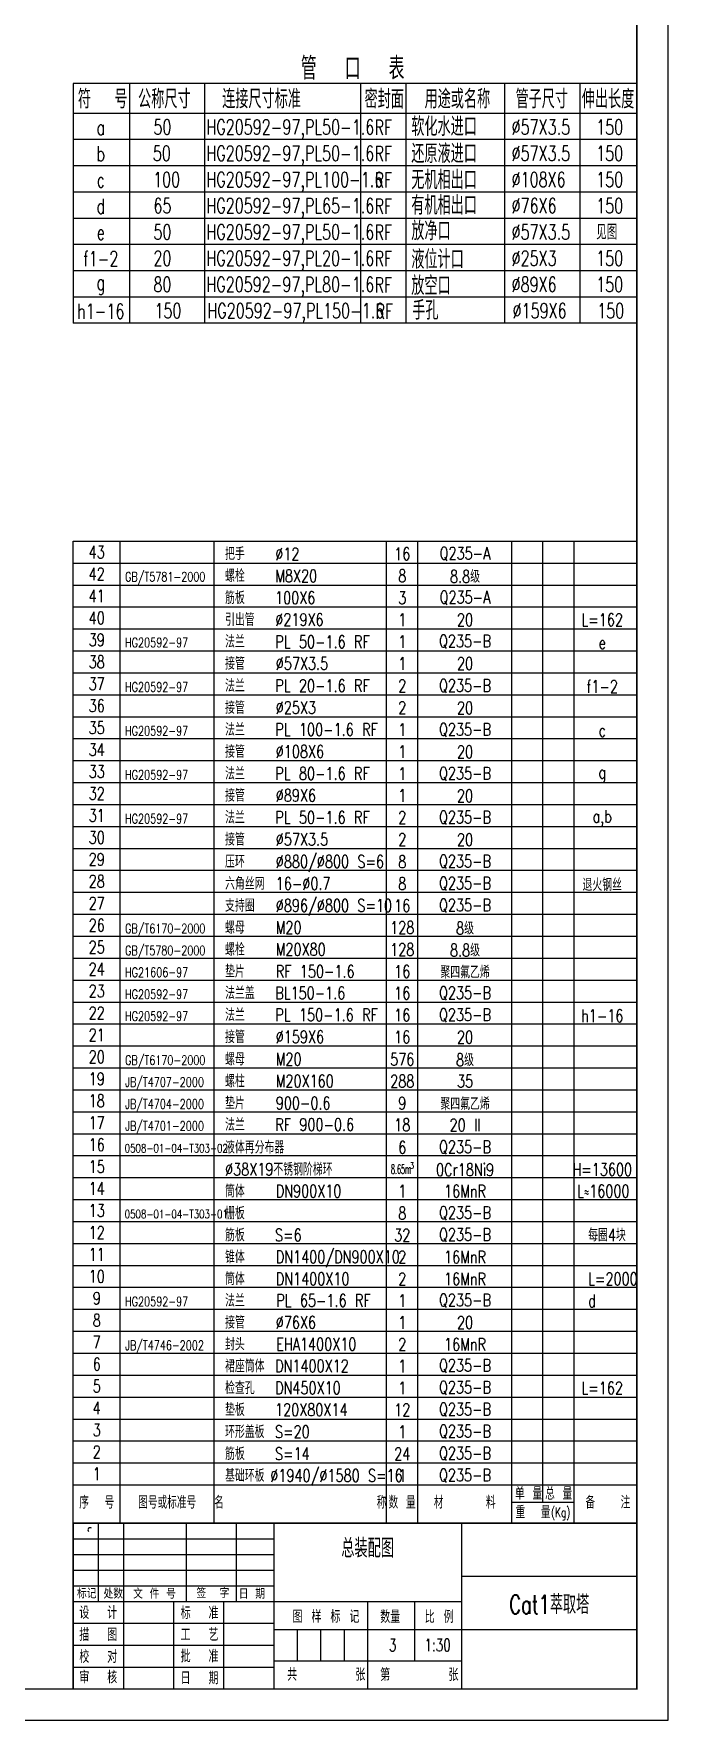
# Model space of a CAD drawing. Extents: x 4061 to 20693, y -5077 to 18471.
# Drawn here: x 15019 to 20693, y -5077 to 10013 of the extents above; entities that cross this region are included whole.
import ezdxf
from ezdxf.enums import TextEntityAlignment as Align

# ---------------------------------------------------------------- set-up
doc = ezdxf.new("R2010")
doc.units = 0
doc.header["$LTSCALE"] = 280
doc.header["$MEASUREMENT"] = 0
doc.layers.get('0').update_dxf_attribs({"linetype": 'CONTINUOUS'})
for name, color, linetype in [('1', 7, 'CONTINUOUS'), ('2', 3, 'CONTINUOUS'), ('3', 6, 'CONTINUOUS'), ('4', 5, 'CONTINUOUS'), ('B', 7, 'CONTINUOUS'), ('NEWP', 4, 'CONTINUOUS')]:
    doc.layers.add(name, color=color, linetype=linetype)
doc.styles.add('HZ', font='txt', dxfattribs={"width": 0.7, "bigfont": 'hztxt'})

msp = doc.modelspace()

# ---------------------------------------------------------------- linework, layer by layer
at = {"color": 1}
for p, q in [((20412.69809, 9568.90264), (15372.6981, 9568.90264)), ((15372.6981, 9568.90264), (15372.6981, 7422.28168)), ((20412.69809, 9568.90264), (20412.69809, 7422.28168)), ((20412.69809, 7422.28168), (15372.6981, 7422.28168)), ((15372.69806, -3306.27598), (15372.69806, 5473.7898)), ((15372.69806, 5473.7898), (20412.69806, 5473.7898))]:
    msp.add_line(p, q, dxfattribs=at)
for p, q in [((15875.8161, 9568.90264), (15875.8161, 7422.28168)), ((16547.03543, 9568.90264), (16547.03543, 7422.28168)), ((17941.58371, 9568.90264), (17941.58371, 7422.28168)), ((18346.13772, 9568.90264), (18346.13772, 7422.28168)), ((19229.93609, 9568.90264), (19229.93609, 7422.28168)), ((19900.76009, 9568.90264), (19900.76009, 7422.28168)), ((20403.87809, 9300.57304), (15372.6981, 9300.57304)), ((20403.87809, 9065.78464), (15372.6981, 9065.78464)), ((20403.87809, 8830.99624), (15372.6981, 8830.99624)), ((20403.87809, 8596.20784), (15372.6981, 8596.20784)), ((20403.87809, 8361.41944), (15372.6981, 8361.41944)), ((20403.87809, 8126.63104), (15372.6981, 8126.63104)), ((20412.69809, 7891.84264), (15372.6981, 7891.84264)), ((20412.69809, 7657.07008), (15372.6981, 7657.07008)), ((15792.69806, -3306.27598), (15792.69806, 5473.7898)), ((16632.69806, -3125.86839), (16632.69806, 5473.7898)), ((18172.69806, -3125.86839), (18172.69806, 5473.7898)), ((18452.69806, -3125.86839), (18452.69806, 5473.7898)), ((19292.69806, -3125.86839), (19292.69806, 5473.7898)), ((19572.69806, -3125.67618), (19572.69806, 5473.7898)), ((19852.69806, -3125.86839), (19852.69806, 5473.7898)), ((15372.69806, 5277.41618), (20412.69806, 5277.41618)), ((15372.69806, 5081.04256), (20412.69806, 5081.04256)), ((15372.69806, 4884.66893), (20412.69806, 4884.66893)), ((15372.69806, 4688.29531), (20412.69806, 4688.29531)), ((15372.69806, 4491.92169), (20412.69806, 4491.92169)), ((15372.69806, 4295.54807), (20412.69806, 4295.54807)), ((15372.69806, 4099.17444), (20412.69806, 4099.17444)), ((15372.69806, 3902.80082), (20412.69806, 3902.80082)), ((15372.69806, 3706.4272), (20412.69806, 3706.4272)), ((15372.69806, 3510.05357), (20412.69806, 3510.05357)), ((15372.69806, 3313.67995), (20412.69806, 3313.67995)), ((15372.69806, 3117.30633), (20412.69806, 3117.30633)), ((15372.69806, 2920.93271), (20412.69806, 2920.93271)), ((15372.69806, 2724.55908), (20412.69806, 2724.55908)), ((15372.69806, 2528.18546), (20412.69806, 2528.18546)), ((15372.69806, 2331.81184), (20412.69806, 2331.81184)), ((15372.69806, 2135.43821), (20412.69806, 2135.43821)), ((15372.69806, 1939.06459), (20412.69806, 1939.06459)), ((15372.69806, 1742.69097), (20412.69806, 1742.69097)), ((15372.69806, 1546.31735), (20412.69806, 1546.31735)), ((15372.69806, 1349.94372), (20412.69806, 1349.94372)), ((15372.69806, 1153.5701), (20412.69806, 1153.5701)), ((15372.69806, 957.19648), (20412.69806, 957.19648)), ((15372.69806, 760.82285), (20412.69806, 760.82285)), ((15372.69806, 564.44923), (20412.69806, 564.44923)), ((15372.69806, 368.07561), (20412.69806, 368.07561)), ((15372.69806, 171.70199), (20412.69806, 171.70199)), ((15372.69806, -24.67164), (20412.69806, -24.67164)), ((15372.69806, -221.04526), (20412.69806, -221.04526)), ((15372.69806, -417.41888), (20412.69806, -417.41888)), ((15372.69806, -613.79251), (20412.69806, -613.79251)), ((15372.69806, -810.16613), (20412.69806, -810.16613)), ((15372.69806, -1006.53975), (20412.69806, -1006.53975)), ((15372.69806, -1202.91337), (20412.69806, -1202.91337)), ((15372.69806, -1399.287), (20412.69806, -1399.287)), ((15372.69806, -1595.66062), (20412.69806, -1595.66062)), ((15372.69806, -1792.03424), (20412.69806, -1792.03424)), ((15372.69806, -1988.40787), (20412.69806, -1988.40787)), ((15372.69806, -2184.78149), (20412.69806, -2184.78149)), ((15372.69806, -2381.15511), (20412.69806, -2381.15511)), ((15372.69806, -2577.52873), (20412.69806, -2577.52873)), ((15372.69806, -2773.90236), (20412.69806, -2773.90236)), ((15372.69806, -2970.27598), (20412.69806, -2970.27598)), ((16632.69806, -3306.27598), (16632.69806, -2970.27598)), ((18172.69806, -3306.27598), (18172.69806, -2970.27598)), ((18452.69806, -3306.27598), (18452.69806, -2970.27598)), ((19292.69806, -3306.27598), (19292.69806, -2970.27598)), ((19852.69806, -3306.27598), (19852.69806, -2970.27598)), ((19292.69806, -3125.67607), (19852.69806, -3125.67607)), ((19292.69806, -3125.67618), (19852.69806, -3125.67618))]:
    msp.add_line(p, q)
at = {"layer": '2'}
for p, q in [((15596.69809, -3312.57594), (15596.69809, -4012.57594)), ((15820.69809, -3312.57594), (15820.69809, -4796.57594)), ((16380.69809, -3312.57594), (16380.69809, -4012.57594)), ((16828.69809, -3312.57594), (16828.69809, -4012.57594)), ((17164.69809, -3312.57594), (17164.69809, -4796.57594)), ((18844.69809, -3312.57594), (18844.69809, -4796.57594)), ((15372.69809, -3452.57594), (17164.69809, -3452.57594)), ((15372.69809, -3592.57594), (17164.69809, -3592.57594)), ((15372.69809, -3732.57594), (17164.69809, -3732.57594)), ((15372.69809, -3872.57594), (17164.69809, -3872.57594)), ((18844.69809, -3788.57594), (20412.69809, -3788.57594)), ((15372.69809, -4012.57594), (18844.69809, -4012.57594)), ((16268.69809, -4012.57594), (16268.69809, -4796.57594)), ((16716.69809, -4012.57594), (16716.69809, -4796.57594)), ((18004.69809, -4012.57594), (18004.69809, -4796.57594)), ((18424.69809, -4012.57594), (18424.69809, -4544.57594)), ((15372.69809, -4208.57594), (17164.69809, -4208.57594)), ((17164.69809, -4264.57594), (20412.69809, -4264.57594)), ((17374.69809, -4264.57594), (17374.69809, -4544.57594)), ((17584.69809, -4264.57594), (17584.69809, -4544.57594)), ((17794.69809, -4264.57594), (17794.69809, -4544.57594)), ((15372.69809, -4404.57594), (17164.69809, -4404.57594)), ((15372.69809, -4600.57594), (17164.69809, -4600.57594)), ((17164.69809, -4544.57594), (18844.69809, -4544.57594))]:
    msp.add_line(p, q, dxfattribs=at)
at = {"layer": '3'}
msp.add_lwpolyline([(20692.69809, -5076.57594), (20692.69809, 18471.42406), (4060.69809, 18471.42406), (4060.69809, -5076.57594)], close=True, dxfattribs=at)
at = {"layer": '4', "const_width": 14}
msp.add_lwpolyline([(20412.69809, -4796.57594), (20412.69809, 18191.42406), (4340.69809, 18191.42406), (4340.69809, -4796.57594)], close=True, dxfattribs=at)
at = {"layer": '4'}
msp.add_lwpolyline([(20412.69809, -4796.57594, 14, 14, 0), (20412.69809, -3312.57594, 14, 14, 0), (15372.69809, -3312.57594, 14, 14, 0), (15372.69809, -4796.57594, 14, 14, 0)], format="xyseb", close=True, dxfattribs=at)
at = {"layer": 'NEWP', "color": 5}
msp.add_arc((15523.09555, -3373.33123), 19.90518, 45, 225, dxfattribs=at)

# ---------------------------------------------------------------- texts
at = {"style": 'HZ'}
for s, height, width, p in [('管  口  表', 201.6, 0.7, (17870.86214, 9714.07731)), ('符  号', 167.706, 0.7, (15635.75865, 9437.90231)), ('公称尺寸', 167.706, 0.7, (16187.17315, 9437.90231)), ('连接尺寸标准', 167.706, 0.7, (17056.49291, 9437.90231)), ('密封面', 167.706, 0.7, (18153.05736, 9437.90231)), ('用途或名称', 167.706, 0.7, (18807.40107, 9437.90231)), ('管子尺寸', 167.706, 0.7, (19561.82086, 9437.90231)), ('伸出长度', 167.706, 0.7, (20154.57927, 9437.90231)), ('RF', 134.1648, 0.7, (18145.02924, 9174.61787)), ('a', 134.1648, 0.7, (15618.90926, 9174.61787)), ('b', 134.1648, 0.7, (15618.90926, 8939.82947)), ('RF', 134.1648, 0.7, (18145.02924, 8939.82947)), ('RF', 134.1648, 0.7, (18145.02924, 8705.04107)), ('c', 134.1648, 0.7, (15618.90926, 8705.04107)), ('d', 134.1648, 0.7, (15618.90926, 8470.25267)), ('RF', 134.1648, 0.7, (18145.02924, 8470.25267)), ('RF', 134.1648, 0.7, (18145.02924, 8235.46427)), ('e', 134.1648, 0.7, (15618.90926, 8235.46427)), ('f1-2', 134.1648, 0.7, (15618.90926, 8000.67587)), ('RF', 134.1648, 0.7, (18145.02924, 8000.67587)), ('g', 134.1648, 0.7, (15618.90926, 7765.90331)), ('RF', 134.1648, 0.7, (18145.02924, 7765.90331)), ('h1-16', 134.1648, 0.7, (15618.90926, 7531.11491)), ('RF', 134.1648, 0.7, (18153.84924, 7531.11491)), ('16', 112, 0.75, (18314.41507, 5359.67161)), ('Q235-A', 112, 0.75, (18875.75361, 5359.67161)), ('8', 112, 0.75, (18314.41507, 5163.29799)), ('8.8级', 112, 0.75, (18875.75361, 5163.29799)), ('3', 112, 0.75, (18314.41507, 4966.17712)), ('Q235-A', 112, 0.75, (18875.75361, 4966.17712)), ('1', 112, 0.75, (18314.41507, 4770.17712)), ('20', 112, 0.75, (18875.75361, 4770.17712)), ('L=162', 112, 0.75, (20102.6062, 4770.17712)), ('1', 112, 0.75, (18314.41507, 4574.17712)), ('Q235-B', 112, 0.75, (18875.75361, 4574.17712)), ('e', 112, 0.75, (20102.60623, 4564.96977)), ('1', 112, 0.75, (18314.41507, 4378.17712)), ('20', 112, 0.75, (18875.75361, 4378.17712)), ('2', 112, 0.75, (18314.41507, 4178.94774)), ('Q235-B', 112, 0.75, (18875.75361, 4176.706)), ('f1-2', 112, 0.75, (20102.6062, 4172.22252)), ('2', 112, 0.75, (18314.41507, 3982.94774)), ('20', 112, 0.75, (18875.75361, 3980.706)), ('1', 112, 0.75, (18314.41507, 3786.20049)), ('Q235-B', 112, 0.75, (18875.75361, 3783.95875)), ('c', 112, 0.75, (20102.6062, 3779.47528)), ('1', 112, 0.75, (18314.41507, 3590.20049)), ('20', 112, 0.75, (18875.75361, 3587.95875)), ('1', 112, 0.75, (18314.41507, 3393.45324)), ('Q235-B', 112, 0.75, (18875.75361, 3391.21151)), ('g', 112, 0.75, (20102.6062, 3386.72803)), ('1', 112, 0.75, (18314.41507, 3197.45324)), ('20', 112, 0.75, (18875.75361, 3195.21151)), ('2', 112, 0.75, (18314.41507, 3000.706)), ('Q235-B', 112, 0.75, (18875.75361, 2998.46426)), ('a,b', 112, 0.75, (20102.6062, 2993.98079)), ('2', 112, 0.75, (18314.41507, 2804.706)), ('20', 112, 0.75, (18875.75361, 2802.46426)), ('8', 112, 0.75, (18314.41507, 2605.34339)), ('Q235-B', 112, 0.75, (18875.75361, 2604.96977)), ('8', 112, 0.75, (18314.41507, 2408.96977)), ('Q235-B', 112, 0.75, (18875.75361, 2408.59615)), ('退火钢丝', 112, 0.75, (20102.60623, 2404.85992)), ('16', 112, 0.75, (18314.41507, 2212.59615)), ('Q235-B', 112, 0.75, (18875.75361, 2212.22252)), ('128', 112, 0.75, (18314.41507, 2015.8489)), ('8级', 112, 0.75, (18875.75361, 2015.8489)), ('128', 112, 0.75, (18314.41507, 1819.8489)), ('8.8级', 112, 0.75, (18875.75361, 1819.47528)), ('16', 112, 0.75, (18314.41507, 1622.72803)), ('聚四氟乙烯', 112, 0.75, (18875.75361, 1622.72803)), ('16', 112, 0.75, (18314.41507, 1429.71702)), ('Q235-B', 112, 0.75, (18875.75361, 1427.47528)), ('16', 112, 0.75, (18314.41507, 1233.34339)), ('Q235-B', 112, 0.75, (18875.75361, 1231.10165)), ('h1-16', 112, 0.75, (20102.6062, 1226.61818)), ('16', 112, 0.75, (18314.41507, 1037.34339)), ('20', 112, 0.75, (18875.75361, 1035.10165)), ('576', 112, 0.75, (18314.41507, 837.60716)), ('8级', 112, 0.75, (18875.75361, 837.60716)), ('288', 112, 0.75, (18314.41507, 641.60716)), ('35', 112, 0.75, (18875.75361, 641.60716)), ('9', 112, 0.75, (18314.41507, 444.48629)), ('聚四氟乙烯', 112, 0.75, (18875.75361, 444.48629)), ('18', 112, 0.75, (18314.41507, 251.47528)), ('20 II', 112, 0.75, (18875.75361, 249.23354)), ('6', 112, 0.75, (18314.41507, 49.12369)), ('Q235-B', 112, 0.75, (18875.75361, 49.12369)), ('8.65m', 84, 0.5, (18303.39197, -146.03694)), ('3', 56, 0.75, (18401.46711, -112.71533)), ('0Cr18Ni9', 112, 0.75, (18875.75361, -147.99718)), ('H=13600', 112, 0.75, (20102.6062, -147.99718)), ('1', 112, 0.75, (18314.41507, -342.87631)), ('16MnR', 112, 0.75, (18875.75361, -342.87631)), ('8', 112, 0.75, (18314.41507, -539.99718)), ('Q235-B', 112, 0.75, (18875.75361, -539.99718)), ('32', 112, 0.75, (18314.41507, -735.99718)), ('Q235-B', 112, 0.75, (18875.75361, -735.99718)), ('2', 112, 0.75, (18314.41507, -931.99718)), ('16MnR', 112, 0.75, (18875.75361, -931.99718)), ('2', 112, 0.75, (18314.41507, -1128.3708)), ('16MnR', 112, 0.75, (18875.75361, -1128.3708)), ('1', 112, 0.75, (18314.41507, -1321.75544)), ('Q235-B', 112, 0.75, (18875.75361, -1321.75544)), ('1', 112, 0.75, (18314.41507, -1517.75544)), ('20', 112, 0.75, (18875.75361, -1517.75544)), ('2', 112, 0.75, (18314.41507, -1713.38182)), ('16MnR', 112, 0.75, (18875.75361, -1713.38182)), ('1', 112, 0.75, (18314.41507, -1907.88733)), ('Q235-B', 112, 0.75, (18875.75361, -1906.01921)), ('1', 112, 0.75, (18314.41507, -2103.88733)), ('Q235-B', 112, 0.75, (18875.75361, -2102.39284)), ('L=162', 112, 0.75, (20102.6062, -2103.88733)), ('12', 112, 0.75, (18314.41507, -2299.14008)), ('Q235-B', 112, 0.75, (18875.75361, -2298.76646)), ('1', 112, 0.75, (18314.41507, -2495.88733)), ('Q235-B', 112, 0.75, (18875.75361, -2495.14008)), ('24', 112, 0.75, (18314.41507, -2692.63457)), ('Q235-B', 112, 0.75, (18875.75361, -2691.5137)), ('1', 112, 0.75, (18314.41507, -2887.88733)), ('Q235-B', 112, 0.75, (18875.75361, -2887.88733)), ('单 量', 112, 0.7, (19443.93432, -3041.67607)), ('总 量', 112, 0.7, (19713.09915, -3041.67607)), ('序  号', 112, 0.7, (15582.69806, -3120.88452)), ('图号或标准号', 112, 0.7, (16212.69806, -3120.88452)), ('名                  称', 112, 0.7, (17402.69806, -3120.88452)), ('数 量', 112, 0.7, (18312.69806, -3120.88452)), ('材     料', 112, 0.7, (18872.69806, -3120.88452)), ('重  量', 112, 0.7, (19483.30565, -3209.67607)), ('备   注', 112, 0.7, (20152.63267, -3120.88452))]:
    msp.add_text(s, height=height, dxfattribs=dict(at, width=width)).set_placement(p, align=Align.MIDDLE)
for s, height, width, p in [('50', 134.1648, 0.7, (16089.71543, 9111.47023)), ('HG20592-97,PL50-1.6', 134.1647999, 0.7, (16562.59099, 9111.47023)), ('软化水进口', 167.706, 0.7, (18395.16129, 9098.61566)), ('%%c57X3.5', 134.1648, 0.7, (19292.36016, 9111.47023)), ('150', 134.1648, 0.7, (20048.25958, 9111.47023)), ('50', 134.1648, 0.7, (16083.81397, 8876.68183)), ('HG20592-97,PL50-1.6', 134.1647999, 0.7, (16562.59099, 8876.68183)), ('还原液进口', 167.706, 0.7, (18395.16129, 8856.70326)), ('%%c57X3.5', 134.1648, 0.7, (19292.36016, 8876.68183)), ('150', 134.1648, 0.7, (20048.38693, 8876.68183)), ('100', 134.1648, 0.7, (16086.26335, 8641.89343)), ('HG20592-97,PL100-1.6', 134.1647999, 0.7, (16562.59099, 8641.89343)), ('无机相出口', 167.706, 0.7, (18395.16129, 8621.91489)), ('%%c108X6', 134.1648, 0.7, (19292.36016, 8641.89343)), ('150', 134.1648, 0.7, (20048.38693, 8641.89343)), ('65', 134.1648, 0.7, (16089.71543, 8407.10503)), ('HG20592-97,PL65-1.6', 134.1647999, 0.7, (16562.59099, 8407.10503)), ('有机相出口', 167.706, 0.7, (18395.16129, 8394.35403)), ('%%C76X6', 134.1648, 0.7, (19292.36016, 8407.10503)), ('150', 134.1648, 0.7, (20048.38693, 8407.10503)), ('50', 134.1648, 0.7, (16089.71543, 8172.31663)), ('HG20592-97,PL50-1.6', 134.1647999, 0.7, (16562.59099, 8172.31663)), ('放净口', 167.706, 0.7, (18394.95544, 8165.56288)), ('%%c57X3.5', 134.1648, 0.7, (19292.36016, 8172.31663)), ('见图', 134.1648, 0.7, (20048.25958, 8172.31663)), ('20', 134.1648, 0.7, (16089.71543, 7937.52823)), ('HG20592-97,PL20-1.6', 134.1647999, 0.7, (16562.59099, 7937.52823)), ('液位计口', 167.706, 0.7, (18395.16129, 7910.42566)), ('%%C25X3', 134.1648, 0.7, (19292.36016, 7937.52823)), ('150', 134.1648, 0.7, (20048.25958, 7937.52823)), ('放空口', 167.706, 0.7, (18395.16129, 7675.6531)), ('80', 134.1648, 0.7, (16089.71543, 7702.75567)), ('HG20592-97,PL80-1.6', 134.1647999, 0.7, (16562.59099, 7702.75567)), ('%%C89X6', 134.1648, 0.7, (19292.36016, 7702.75567)), ('150', 134.1648, 0.7, (20048.25958, 7702.75567)), ('150', 134.1648, 0.7, (16098.53543, 7467.96727)), ('HG20592-97,PL150-1.6', 134.1647999, 0.7, (16571.41099, 7467.96727)), ('手孔', 167.706, 0.7, (18403.98129, 7455.21627)), ('%%C159X6', 134.1648, 0.7, (19301.18016, 7467.96727)), ('150', 134.1648, 0.7, (20057.20693, 7467.96727)), ('把手', 112, 0.75, (16729.87979, 5304.81631)), ('%%C12', 112, 0.75, (17179.0592, 5302.33417)), ('GB/T5781-2000', 84, 0.75, (15836.09808, 5113.02319)), ('螺栓', 112, 0.75, (16729.87979, 5108.44269)), ('M8X20', 112, 0.75, (17179.0592, 5105.96054)), ('筋板', 112, 0.75, (16729.87979, 4911.32182)), ('100X6', 112, 0.75, (17177.2619, 4911.32182)), ('引出管', 112, 0.75, (16729.87979, 4715.32182)), ('%%C219X6', 112, 0.75, (17179.0592, 4715.32182)), ('HG20592-97', 84, 0.75, (15836.09808, 4523.90232)), ('法兰', 112, 0.75, (16729.87979, 4519.32182)), ('PL 50-1.6 RF', 112, 0.75, (17179.0592, 4516.83967)), ('接管', 112, 0.75, (16729.87979, 4323.32182)), ('%%C57X3.5', 112, 0.75, (17183.39791, 4323.32182)), ('法兰', 112, 0.75, (16729.87979, 4124.09243)), ('PL 20-1.6 RF', 112, 0.75, (17179.0592, 4124.09243)), ('HG20592-97', 84, 0.75, (15836.09808, 4126.4312)), ('接管', 112, 0.75, (16729.87979, 3928.09243)), ('%%C25X3', 112, 0.75, (17183.39791, 3928.09243)), ('HG20592-97', 84, 0.75, (15836.09808, 3733.68395)), ('法兰', 112, 0.75, (16729.87979, 3731.34518)), ('PL 100-1.6 RF', 112, 0.75, (17179.0592, 3731.34518)), ('接管', 112, 0.75, (16729.87979, 3535.34518)), ('%%C108X6', 112, 0.75, (17183.39791, 3535.34518)), ('HG20592-97', 84, 0.75, (15836.09808, 3340.93671)), ('法兰', 112, 0.75, (16729.87979, 3338.59794)), ('PL 80-1.6 RF', 112, 0.75, (17179.0592, 3338.59794)), ('接管', 112, 0.75, (16729.87979, 3142.59794)), ('%%C89X6', 112, 0.75, (17183.39791, 3142.59794)), ('HG20592-97', 84, 0.75, (15836.09808, 2948.18946)), ('法兰', 112, 0.75, (16729.87979, 2945.85069)), ('PL 50-1.6 RF', 112, 0.75, (17179.0592, 2945.85069)), ('接管', 112, 0.75, (16729.87979, 2749.85069)), ('%%C57X3.5', 112, 0.75, (17183.39791, 2749.85069)), ('压环', 112, 0.75, (16729.87979, 2550.48809)), ('%%C880/%%C800 S=6', 112, 0.75, (17183.39774, 2550.48809)), ('六角丝网', 112, 0.75, (16729.87979, 2354.11446)), ('16-%%C0.7', 112, 0.75, (17183.39774, 2354.11446)), ('支持圈', 112, 0.75, (16729.87979, 2157.74084)), ('%%C896/%%C800 S=10', 112, 0.75, (17183.39774, 2157.74084)), ('GB/T6170-2000', 84, 0.75, (15836.09808, 1965.5741)), ('螺母', 112, 0.75, (16729.87979, 1960.99359)), ('M20', 112, 0.75, (17183.39774, 1960.99359)), ('GB/T5780-2000', 84, 0.75, (15836.09808, 1769.20048)), ('螺栓', 112, 0.75, (16729.87979, 1764.99359)), ('M20X80', 112, 0.75, (17183.39774, 1764.99359)), ('垫片', 112, 0.75, (16729.87979, 1567.87273)), ('RF 150-1.6', 112, 0.75, (17183.39774, 1567.87273)), ('HG21606-97', 84, 0.75, (15836.09808, 1573.5741)), ('HG20592-97', 84, 0.75, (15836.09808, 1377.20048)), ('法兰盖', 112, 0.75, (16729.87979, 1374.86171)), ('BL150-1.6', 112, 0.75, (17179.0592, 1374.86171)), ('HG20592-97', 84, 0.75, (15836.09808, 1180.82686)), ('法兰', 112, 0.75, (16729.87979, 1178.48809)), ('PL 150-1.6 RF', 112, 0.75, (17179.0592, 1178.48809)), ('接管', 112, 0.75, (16729.87979, 982.48809)), ('%%C159X6', 112, 0.75, (17183.39791, 982.48809)), ('螺母', 112, 0.75, (16729.87979, 782.75186)), ('GB/T6170-2000', 84, 0.75, (15836.09808, 787.33236)), ('M20', 112, 0.75, (17183.39774, 782.75186)), ('JB/T4707-2000', 84, 0.75, (15836.09808, 591.70599)), ('螺柱', 112, 0.75, (16729.87979, 586.75186)), ('M20X160', 112, 0.75, (17183.39774, 586.75186)), ('JB/T4704-2000', 84, 0.75, (15836.09808, 395.33236)), ('垫片', 112, 0.75, (16729.87979, 389.63099)), ('900-0.6', 112, 0.75, (17183.39774, 389.63099)), ('法兰', 112, 0.75, (16729.87979, 196.61997)), ('RF 900-0.6', 112, 0.75, (17179.0592, 196.61997)), ('JB/T4701-2000', 84, 0.75, (15836.09808, 198.95874)), ('0508-01-04-T303-02', 75.6, 0.75, (15831.91032, 3.80401)), ('液体再分布器', 112, 0.75, (16729.87979, -5.73162)), ('%%c38X19不锈钢阶梯环', 112, 0.75, (16729.87979, -202.85249)), ('筒体', 112, 0.75, (16729.87979, -397.73162)), ('DN900X10', 112, 0.75, (17183.39774, -397.73162)), ('L≈16000', 112, 0.75, (19877.36439, -397.73162)), ('0508-01-04-T303-01', 75.6, 0.75, (15831.91032, -585.31686)), ('栅板', 112, 0.75, (16729.87979, -594.85249)), ('筋板', 112, 0.75, (16729.87979, -790.85249)), ('S=6', 112, 0.75, (17177.2619, -790.85249)), ('每圈4块', 112, 0.75, (19976.54268, -790.47886)), ('锥体', 112, 0.75, (16729.87979, -986.85249)), ('DN1400/DN900X10', 112, 0.75, (17183.39774, -986.85249)), ('筒体', 112, 0.75, (16729.87979, -1183.22611)), ('DN1400X10', 112, 0.75, (17183.39774, -1183.22611)), ('L=2000', 112, 0.75, (19976.54268, -1183.22611)), ('HG20592-97', 84, 0.75, (15836.09808, -1372.03024)), ('法兰', 112, 0.75, (16729.87979, -1376.61075)), ('PL 65-1.6 RF', 112, 0.75, (17187.73628, -1376.61075)), ('d', 112, 0.75, (19976.54271, -1379.59973)), ('接管', 112, 0.75, (16729.87979, -1572.61075)), ('%%C76X6', 112, 0.75, (17183.39791, -1572.61075)), ('封头', 112, 0.75, (16729.87979, -1768.23713)), ('EHA1400X10', 112, 0.75, (17187.73628, -1768.23713)), ('JB/T4746-2002', 84, 0.75, (15836.09808, -1763.65662)), ('裙座筒体', 112, 0.75, (16729.87979, -1962.74263)), ('DN1400X12', 112, 0.75, (17177.2619, -1962.74263)), ('检查孔', 112, 0.75, (16729.87979, -2158.74263)), ('DN450X10', 112, 0.75, (17177.2619, -2158.74263)), ('垫板', 112, 0.75, (16729.87979, -2353.99539)), ('120X80X14', 112, 0.75, (17177.2619, -2353.99539)), ('环形盖板', 112, 0.75, (16729.87979, -2550.74263)), ('S=20', 112, 0.75, (17177.2619, -2550.74263)), ('筋板', 112, 0.75, (16729.87979, -2747.48988)), ('S=14', 112, 0.75, (17177.2619, -2747.48988)), ('基础环板', 112, 0.75, (16729.87979, -2942.74263)), ('%%C1940/%%C1580 S=16', 112, 0.75, (17134.4222, -2942.74263))]:
    msp.add_text(s, height=height, dxfattribs=dict(at, width=width)).set_placement(p)
for s, height, width, p in [('43', 112, 0.75, (15582.69806, 5319.41618)), ('42', 112, 0.75, (15582.69806, 5123.04256)), ('41', 112, 0.75, (15582.69806, 4926.66893)), ('40', 112, 0.75, (15582.69806, 4730.29531)), ('39', 112, 0.75, (15582.69806, 4533.92169)), ('38', 112, 0.75, (15582.69806, 4337.54807)), ('37', 112, 0.75, (15582.69806, 4141.17444)), ('36', 112, 0.75, (15582.69806, 3944.80082)), ('35', 112, 0.75, (15582.69806, 3748.4272)), ('34', 112, 0.75, (15582.69806, 3552.05357)), ('33', 112, 0.75, (15582.69806, 3355.67995)), ('32', 112, 0.75, (15582.69806, 3159.30633)), ('31', 112, 0.75, (15582.69806, 2962.93271)), ('30', 112, 0.75, (15582.69806, 2766.55908)), ('29', 112, 0.75, (15582.69806, 2570.18546)), ('28', 112, 0.75, (15582.69806, 2373.81184)), ('27', 112, 0.75, (15582.69806, 2177.43821)), ('26', 112, 0.75, (15582.69806, 1981.06459)), ('25', 112, 0.75, (15582.69806, 1784.69097)), ('24', 112, 0.75, (15582.69806, 1588.31735)), ('23', 112, 0.75, (15582.69806, 1391.94372)), ('22', 112, 0.75, (15582.69806, 1195.5701)), ('21', 112, 0.75, (15582.69806, 999.19648)), ('20', 112, 0.75, (15582.69806, 802.82285)), ('19', 112, 0.75, (15582.69806, 606.44923)), ('18', 112, 0.75, (15582.69806, 410.07561)), ('17', 112, 0.75, (15582.69806, 213.70199)), ('16', 112, 0.75, (15582.69806, 17.32836)), ('15', 112, 0.75, (15582.69806, -179.04526)), ('14', 112, 0.75, (15582.69806, -375.41888)), ('13', 112, 0.75, (15582.69806, -571.79251)), ('12', 112, 0.75, (15582.69806, -768.16613)), ('11', 112, 0.75, (15582.69806, -964.53975)), ('10', 112, 0.75, (15582.69806, -1160.91337)), ('9', 112, 0.75, (15582.69806, -1357.287)), ('8', 112, 0.75, (15582.69806, -1553.66062)), ('7', 112, 0.75, (15582.69806, -1750.03424)), ('6', 112, 0.75, (15582.69806, -1946.40787)), ('5', 112, 0.75, (15582.69806, -2142.78149)), ('4', 112, 0.75, (15582.69806, -2339.15511)), ('3', 112, 0.75, (15582.69806, -2535.52873)), ('2', 112, 0.75, (15582.69806, -2731.90236)), ('1', 112, 0.75, (15582.69806, -2928.27598)), ('(Kg)', 84, 0.7, (19731.32686, -3257.97603))]:
    msp.add_text(s, height=height, dxfattribs=dict(at, width=width)).set_placement(p, align=Align.CENTER)
at = {"layer": '1', "style": 'HZ', "width": 0.8}
for s, height, p in [('标记', 84, (15405.88094, -3985.56163)), ('处数', 84, (15642.89345, -3987.86286)), ('文 件 号', 84, (15907.9662, -3988.12965)), ('签  字', 84, (16473.60968, -3982.6482)), ('日 期', 84, (16852.24957, -3988.617)), ('设  计', 112, (15426.71613, -4169.47165)), ('标  准', 112, (16332.42864, -4171.70769)), ('图 样 标 记', 112, (17333.44673, -4204.6998)), ('数量', 112, (18117.37716, -4206.65101)), ('比 例', 112, (18514.8454, -4206.43508)), ('描  图', 112, (15426.71613, -4367.04123)), ('工  艺', 112, (16332.42864, -4366.81004)), ('校  对', 112, (15426.71613, -4563.92561)), ('批  准', 112, (16332.42864, -4558.75996)), ('审  核', 112, (15426.71613, -4747.377)), ('日  期', 112, (16332.42864, -4754.5475)), ('共      张', 112, (17284.5533, -4723.28099)), ('第      张', 112, (18116.85481, -4725.02245))]:
    msp.add_text(s, height=height, dxfattribs=at).set_placement(p)
at = {"layer": 'B', "style": 'HZ', "width": 0.7}
for s, height, p in [('总装配图', 168, (18004.6968, -3620.5751)), ('Cat1萃取塔', 168, (19628.6968, -4124.5751)), ('3', 112, (18228.6968, -4460.5751))]:
    msp.add_text(s, height=height, dxfattribs=at).set_placement(p, align=Align.CENTER)
msp.add_attdef('1:30', text='1', height=112, dxfattribs=at).set_placement((18630.63533, -4459.46548), align=Align.CENTER)

doc.saveas('drawing.dxf')
